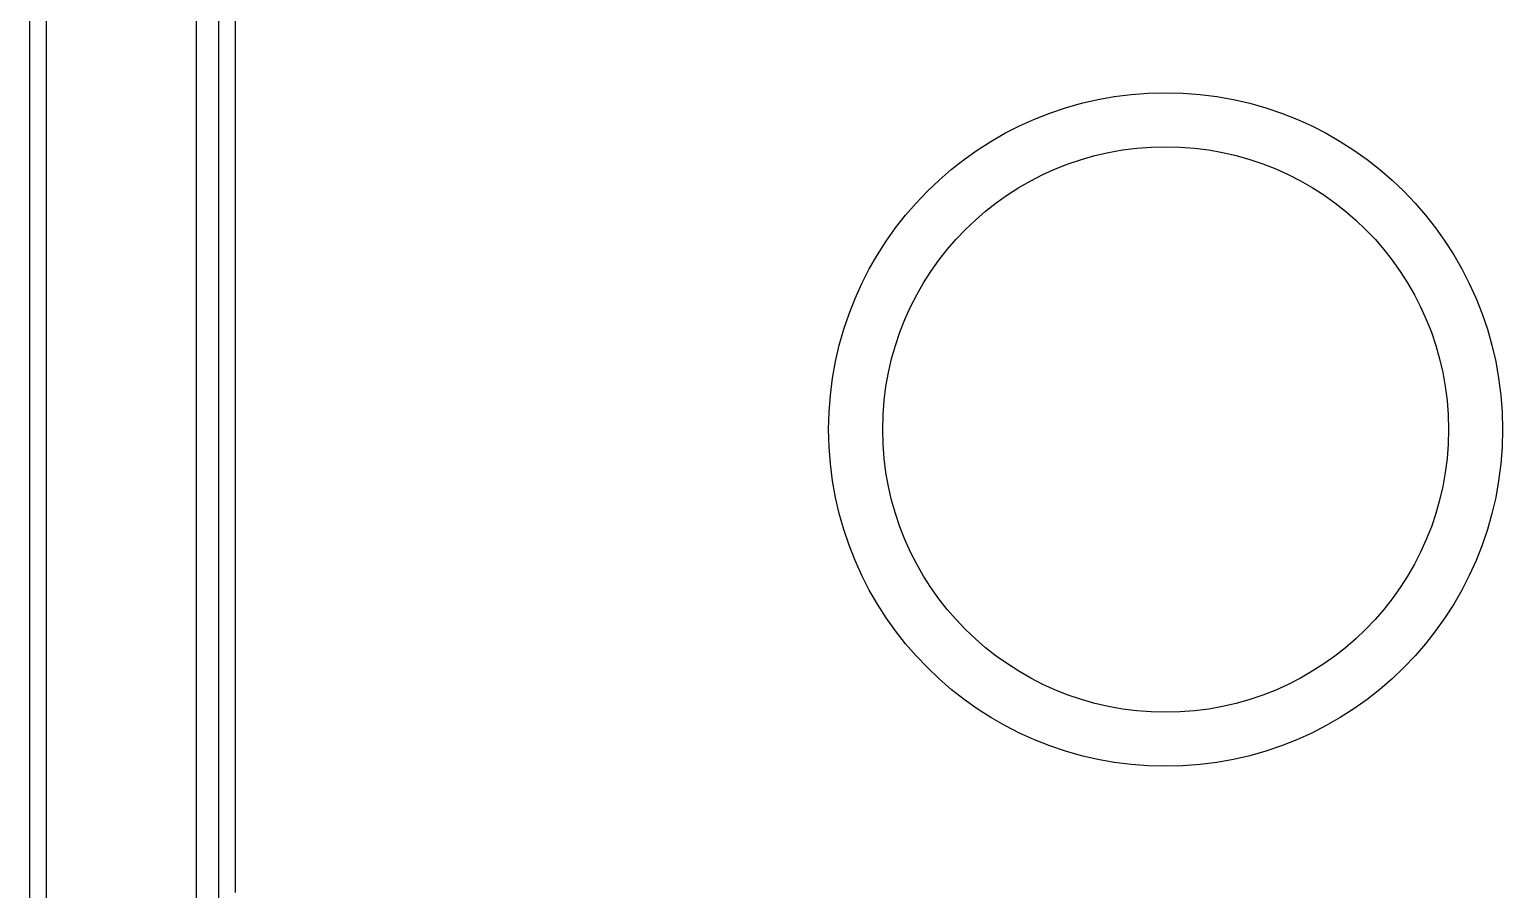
# Model space of a CAD drawing. Extents: x -18489 to 195597, y -1599 to 112111.
# Drawn here: x 15013.59 to 15026.81, y 26393.15 to 26400.88 of the extents above; entities that cross this region are included whole.
import ezdxf

# ---------------------------------------------------------------- set-up
doc = ezdxf.new("R2010")
doc.units = 0
doc.header["$LTSCALE"] = 100
doc.layers.add('188K-SM-07-F10-MECH-CR PIPE-Y2257103$0$AP7P1-SM-08-FNN-120-A(4)-SMP$0$15P6-SM-08-FNN-320-A(10)-UIS-TCM$0$15P6-SM-08-FNN-00-(@10)170308-MIC$0$0-CDS', color=140, linetype='Continuous')

# ---------------------------------------------------------------- blocks, each defined once
blk = doc.blocks.new('188K-SM-07-F10-MECH-CR PIPE-Y2257103$0$CDS-CVD')
at = {"layer": '188K-SM-07-F10-MECH-CR PIPE-Y2257103$0$AP7P1-SM-08-FNN-120-A(4)-SMP$0$15P6-SM-08-FNN-320-A(10)-UIS-TCM$0$15P6-SM-08-FNN-00-(@10)170308-MIC$0$0-CDS', "ltscale": 0.1}
for p, q in [((15015.29, -72972.477), (15015.29, -72925.477)), ((15015.44, -72941.636), (15015.44, -72925.477)), ((15015.09, -72972.752), (15015.09, -72926.252)), ((15013.59, -72926.402), (15013.59, -72972.752)), ((15013.74, -72926.552), (15013.74, -72972.452))]:
    blk.add_line(p, q, dxfattribs=at)
for radius in [3.025, 2.54]:
    blk.add_circle((15023.79, -72937.477), radius, dxfattribs=at)
blk = doc.blocks.new('188K-SM-07-F10-MECH-CR PIPE-Y2257103')
blk.add_blockref('188K-SM-07-F10-MECH-CR PIPE-Y2257103$0$CDS-CVD', (0, 99334.763))

msp = doc.modelspace()

# ---------------------------------------------------------------- block references
msp.add_blockref('188K-SM-07-F10-MECH-CR PIPE-Y2257103', (0, 0))

doc.saveas('drawing.dxf')
